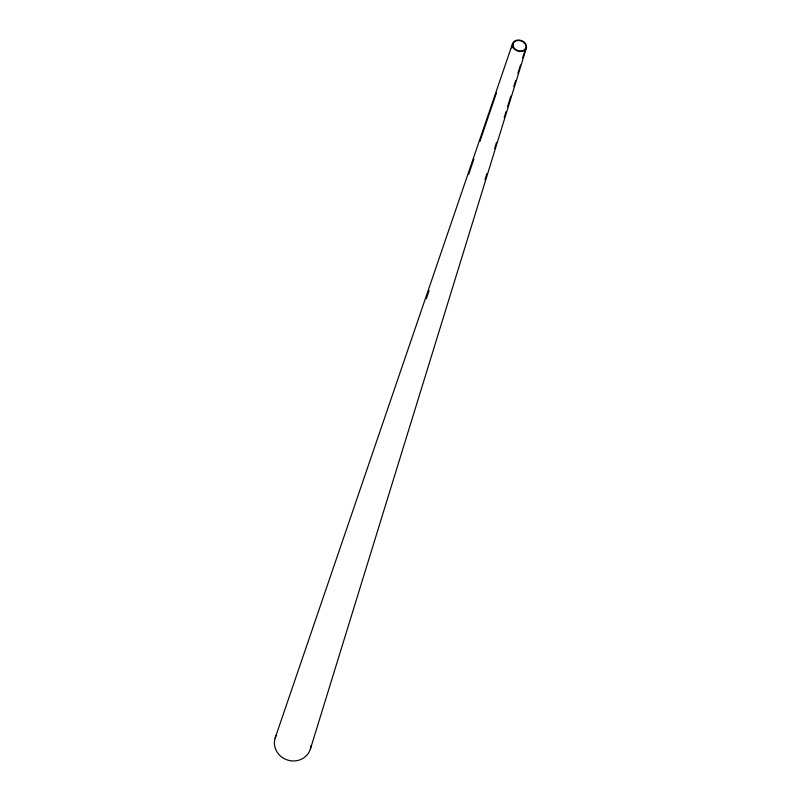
<?xml version="1.0" encoding="UTF-8"?>
<svg xmlns="http://www.w3.org/2000/svg" width="801" height="801" viewBox="0 0 801 801"><rect width="100%" height="100%" fill="white"/><g stroke="black" fill="none" stroke-linecap="round" stroke-linejoin="round"><path stroke-width="1.2" d="M310.418 748.945L526.407 47.92M484.995 179.644L486.838 173.677M494.597 148.606L496.45 142.638M504.209 117.567L506.052 111.599M507.534 106.823L510.858 96.08M513.811 86.528L515.664 80.561M517.877 73.392L520.47 65.031M522.683 57.872L525.636 48.32A6.678 5.136 18 0 0 518.347 40.461A6.678 5.136 18 0 0 514.482 48.521A6.678 5.136 18 0 0 525.636 48.32M275.144 738.051L512.57 43.604M426.312 298.823L429.126 290.533M468.615 174.558L473.852 159.179M479.899 141.427L496.42 92.906M511.729 47.93L513.341 43.204M311.058 745.601A18.463 17.302 18 0 1 287.689 760.099A18.463 17.302 18 0 1 276.485 734.928M513.461 48.03A7.249 5.587 18 0 0 525.756 49.231A7.249 5.587 18 0 0 519.248 40.05A7.249 5.587 18 0 0 513.461 48.03"/></g></svg>
